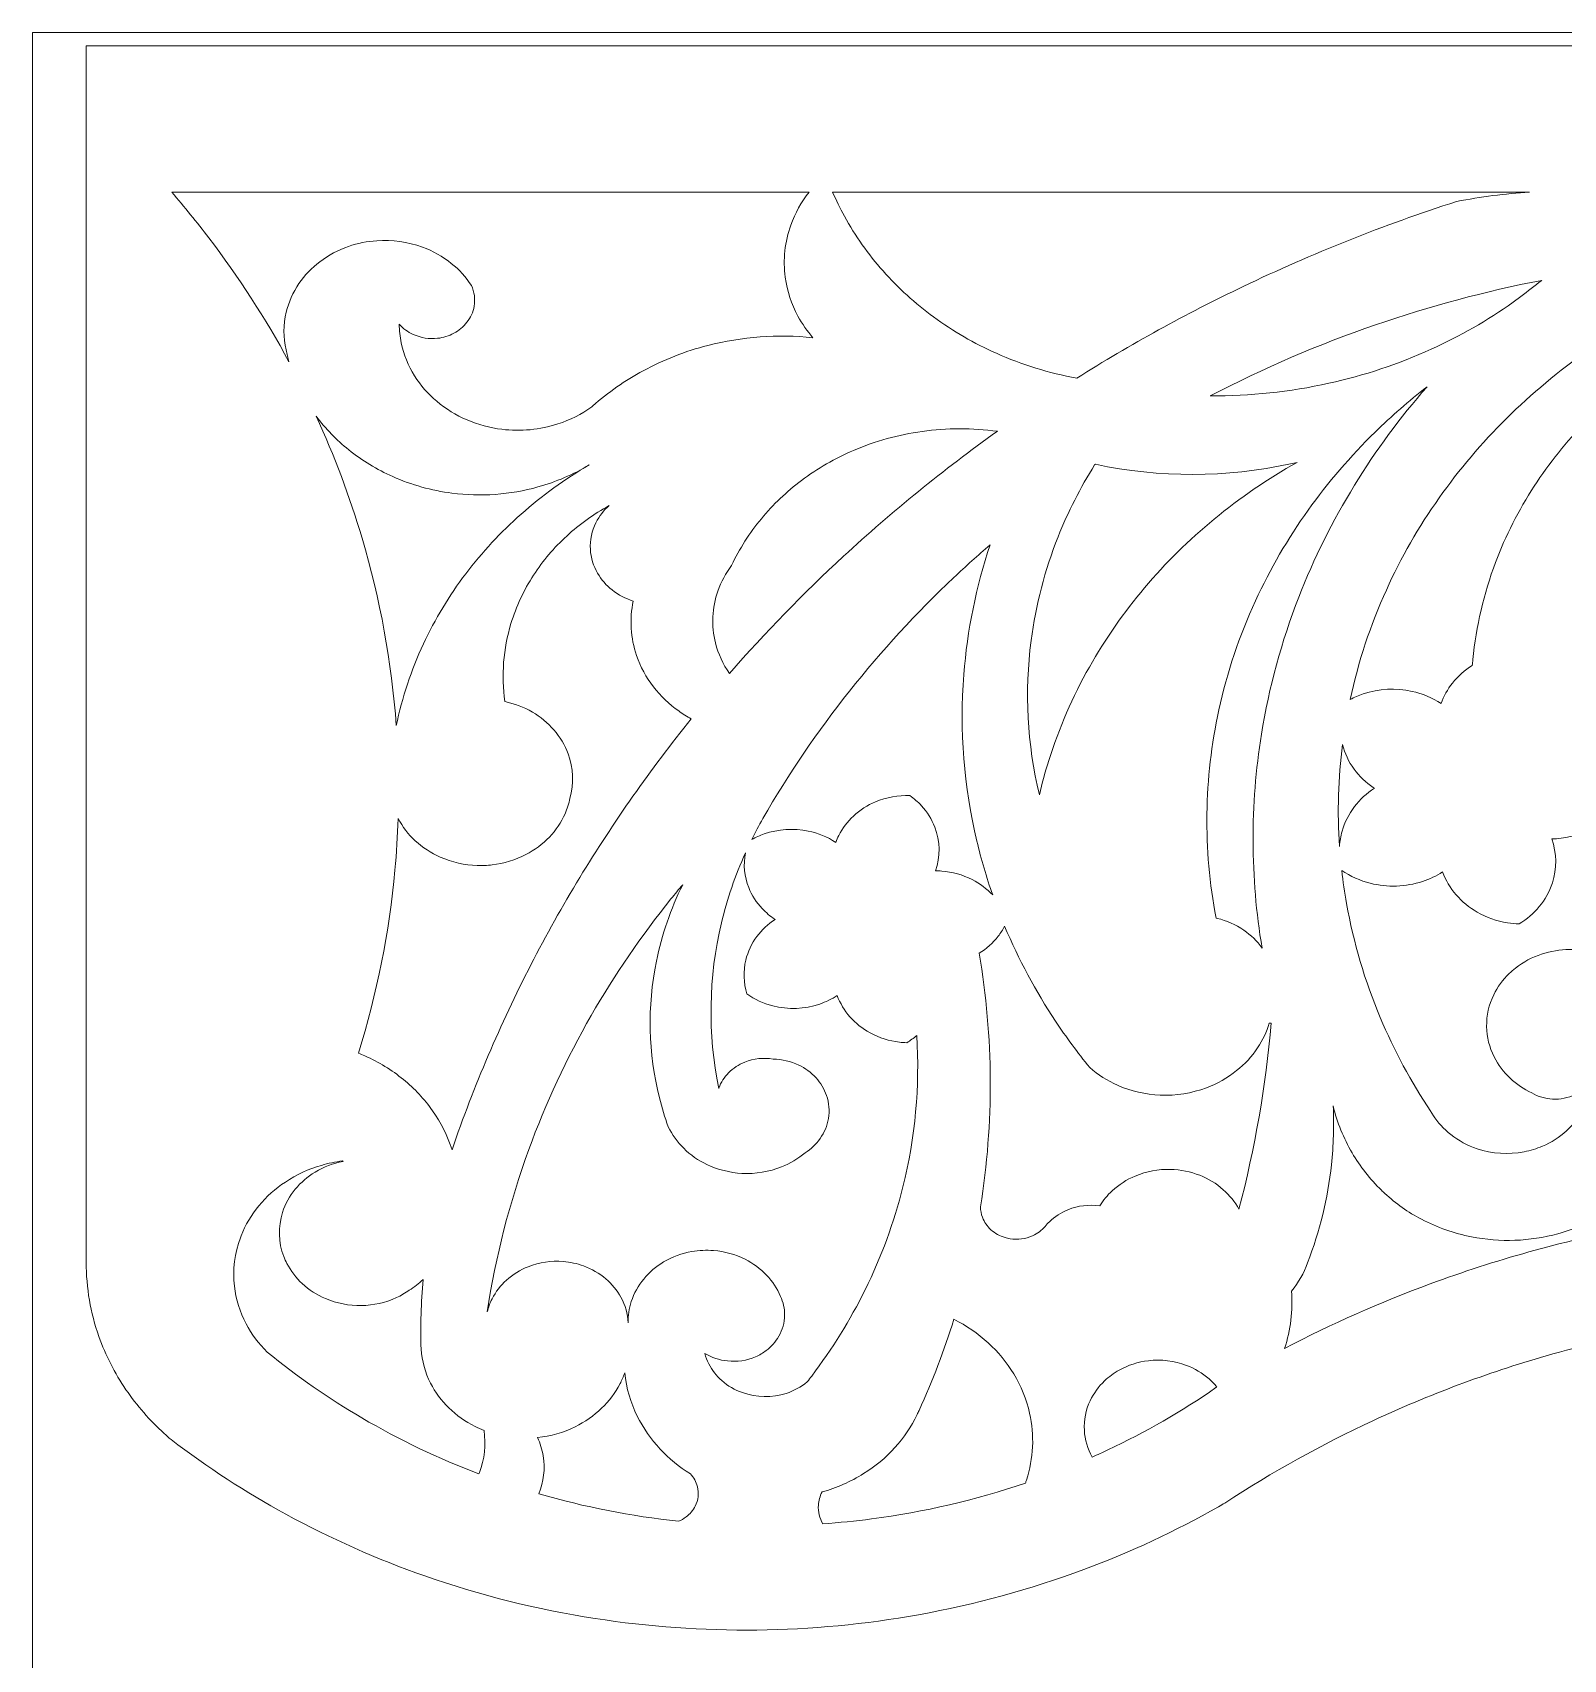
# Model space of a CAD drawing. Header units: millimetres. Extents: x 4600 to 4846, y 410 to 672.
# Drawn here: x 4600.3 to 4657.3, y 471.2 to 531.8 of the extents above; entities that cross this region are included whole.
import ezdxf

# ---------------------------------------------------------------- set-up
doc = ezdxf.new("R2010")
doc.units = ezdxf.units.MM
doc.header["$MEASUREMENT"] = 0
doc.layers.add('SITARA ALL', color=18, linetype='Continuous', true_color=0x000000)

msp = doc.modelspace()

# ---------------------------------------------------------------- linework, layer by layer
at = {"layer": 'SITARA ALL', "lineweight": 9}
for points, knots in [([(4600.273, 531.799), (4600.273, 531.799), (4844.273, 531.799), (4844.273, 531.799), (4844.273, 531.799), (4844.273, 409.799), (4844.273, 409.799), (4844.273, 409.799), (4600.273, 409.799), (4600.273, 409.799), (4600.273, 409.799), (4600.273, 531.799), (4600.273, 531.799)], [0, 0, 0, 0, 0.25, 0.25, 0.25, 0.5, 0.5, 0.5, 0.75, 0.75, 0.75, 1, 1, 1, 1]), ([(4702.273, 472.502), (4702.273, 472.502), (4702.415, 472.503), (4702.415, 472.503), (4703.356, 472.522), (4704.287, 472.686), (4705.178, 472.991), (4705.296, 473.032), (4705.414, 473.075), (4705.53, 473.121), (4706.308, 473.425), (4707.048, 473.817), (4707.737, 474.29), (4707.825, 474.351), (4707.913, 474.413), (4707.999, 474.476), (4708.771, 475.041), (4709.484, 475.682), (4710.127, 476.39), (4710.182, 476.451), (4710.236, 476.512), (4710.291, 476.574), (4711.068, 477.462), (4711.76, 478.422), (4712.358, 479.44), (4712.358, 479.44), (4712.411, 479.532), (4712.411, 479.532), (4712.425, 479.165), (4712.52, 478.807), (4712.691, 478.482), (4712.84, 478.2), (4713.038, 477.947), (4713.275, 477.735), (4713.529, 477.508), (4713.82, 477.326), (4714.135, 477.198), (4714.519, 477.043), (4714.929, 476.963), (4715.342, 476.963), (4715.784, 476.962), (4716.22, 477.053), (4716.624, 477.23), (4716.935, 477.366), (4717.22, 477.554), (4717.467, 477.788), (4717.641, 477.953), (4717.793, 478.142), (4717.918, 478.348), (4718.102, 478.652), (4718.219, 478.993), (4718.26, 479.347), (4718.308, 479.768), (4718.244, 480.194), (4718.076, 480.583), (4718.004, 480.75), (4717.914, 480.909), (4717.808, 481.058), (4720.057, 481.957), (4722.374, 482.676), (4724.737, 483.207), (4727.815, 483.898), (4730.956, 484.276), (4734.11, 484.332), (4737.51, 484.395), (4740.908, 484.086), (4744.241, 483.411), (4746.654, 482.922), (4749.024, 482.239), (4751.327, 481.368), (4753.364, 480.598), (4755.342, 479.678), (4757.244, 478.616), (4758.133, 478.119), (4759.005, 477.59), (4759.857, 477.031), (4761.439, 476.115), (4763.092, 475.327), (4764.8, 474.673), (4766.791, 473.911), (4768.845, 473.328), (4770.94, 472.933), (4774.144, 472.328), (4777.413, 472.155), (4780.663, 472.418), (4783.034, 472.609), (4785.38, 473.034), (4787.668, 473.685), (4789.542, 474.219), (4791.368, 474.908), (4793.127, 475.744), (4794.718, 476.5), (4796.246, 477.379), (4797.7, 478.374), (4798.179, 478.702), (4798.65, 479.043), (4799.112, 479.397), (4799.666, 479.863), (4800.164, 480.392), (4800.595, 480.974), (4801.032, 481.563), (4801.393, 482.205), (4801.668, 482.885), (4801.994, 483.689), (4802.192, 484.538), (4802.253, 485.404), (4802.267, 485.6), (4802.273, 485.796), (4802.273, 485.992), (4802.273, 485.992), (4802.271, 486.167), (4802.271, 486.167), (4802.271, 486.167), (4802.271, 531.299), (4802.271, 531.299), (4802.271, 531.299), (4702.273, 531.299), (4702.273, 531.299), (4702.273, 531.299), (4602.275, 531.299), (4602.275, 531.299), (4602.275, 531.299), (4602.275, 486.167), (4602.275, 486.167), (4602.275, 486.167), (4602.273, 485.992), (4602.273, 485.992), (4602.272, 485.052), (4602.432, 484.118), (4602.746, 483.232), (4602.995, 482.531), (4603.333, 481.866), (4603.753, 481.253), (4604.161, 480.656), (4604.638, 480.11), (4605.174, 479.625), (4605.259, 479.547), (4605.346, 479.471), (4605.435, 479.397), (4606.787, 478.362), (4608.217, 477.432), (4609.713, 476.615), (4611.371, 475.71), (4613.1, 474.942), (4614.883, 474.319), (4616.945, 473.597), (4619.069, 473.066), (4621.227, 472.731), (4625.225, 472.111), (4629.297, 472.158), (4633.279, 472.873), (4635.377, 473.249), (4637.437, 473.812), (4639.434, 474.555), (4641.167, 475.199), (4642.844, 475.981), (4644.451, 476.894), (4644.531, 476.94), (4644.61, 476.985), (4644.689, 477.031), (4646.45, 478.186), (4648.293, 479.211), (4650.202, 480.098), (4652.288, 481.066), (4654.446, 481.874), (4656.655, 482.514), (4659.322, 483.285), (4662.052, 483.815), (4664.813, 484.097), (4669.024, 484.528), (4673.275, 484.386), (4677.448, 483.674), (4679.966, 483.244), (4682.445, 482.605), (4684.858, 481.762), (4685.49, 481.542), (4686.116, 481.307), (4686.738, 481.058), (4686.541, 480.782), (4686.401, 480.47), (4686.327, 480.139), (4686.224, 479.67), (4686.262, 479.18), (4686.438, 478.733), (4686.491, 478.599), (4686.554, 478.47), (4686.628, 478.348), (4686.792, 478.078), (4687.001, 477.838), (4687.247, 477.64), (4687.52, 477.421), (4687.829, 477.25), (4688.16, 477.137), (4688.496, 477.022), (4688.849, 476.963), (4689.204, 476.963), (4689.639, 476.963), (4690.07, 477.051), (4690.469, 477.223), (4690.782, 477.358), (4691.069, 477.545), (4691.317, 477.778), (4691.55, 477.995), (4691.742, 478.253), (4691.883, 478.539), (4692.036, 478.848), (4692.122, 479.187), (4692.135, 479.532), (4692.726, 478.51), (4693.412, 477.547), (4694.185, 476.655), (4694.185, 476.655), (4694.256, 476.574), (4694.256, 476.574), (4694.882, 475.859), (4695.579, 475.209), (4696.336, 474.634), (4696.406, 474.581), (4696.476, 474.528), (4696.547, 474.476), (4697.213, 473.988), (4697.933, 473.579), (4698.692, 473.254), (4698.799, 473.208), (4698.907, 473.164), (4699.016, 473.121), (4699.832, 472.802), (4700.69, 472.604), (4701.564, 472.532), (4701.753, 472.517), (4701.942, 472.507), (4702.131, 472.503), (4702.131, 472.503), (4702.273, 472.502), (4702.273, 472.502)], [0, 0, 0, 0, 0.012821, 0.012821, 0.012821, 0.025641, 0.025641, 0.025641, 0.038462, 0.038462, 0.038462, 0.051282, 0.051282, 0.051282, 0.064103, 0.064103, 0.064103, 0.076923, 0.076923, 0.076923, 0.089744, 0.089744, 0.089744, 0.102564, 0.102564, 0.102564, 0.115385, 0.115385, 0.115385, 0.128205, 0.128205, 0.128205, 0.141026, 0.141026, 0.141026, 0.153846, 0.153846, 0.153846, 0.166667, 0.166667, 0.166667, 0.179487, 0.179487, 0.179487, 0.192308, 0.192308, 0.192308, 0.205128, 0.205128, 0.205128, 0.217949, 0.217949, 0.217949, 0.230769, 0.230769, 0.230769, 0.24359, 0.24359, 0.24359, 0.25641, 0.25641, 0.25641, 0.269231, 0.269231, 0.269231, 0.282051, 0.282051, 0.282051, 0.294872, 0.294872, 0.294872, 0.307692, 0.307692, 0.307692, 0.320513, 0.320513, 0.320513, 0.333333, 0.333333, 0.333333, 0.346154, 0.346154, 0.346154, 0.358974, 0.358974, 0.358974, 0.371795, 0.371795, 0.371795, 0.384615, 0.384615, 0.384615, 0.397436, 0.397436, 0.397436, 0.410256, 0.410256, 0.410256, 0.423077, 0.423077, 0.423077, 0.435897, 0.435897, 0.435897, 0.448718, 0.448718, 0.448718, 0.461538, 0.461538, 0.461538, 0.474359, 0.474359, 0.474359, 0.487179, 0.487179, 0.487179, 0.5, 0.5, 0.5, 0.512821, 0.512821, 0.512821, 0.525641, 0.525641, 0.525641, 0.538462, 0.538462, 0.538462, 0.551282, 0.551282, 0.551282, 0.564103, 0.564103, 0.564103, 0.576923, 0.576923, 0.576923, 0.589744, 0.589744, 0.589744, 0.602564, 0.602564, 0.602564, 0.615385, 0.615385, 0.615385, 0.628205, 0.628205, 0.628205, 0.641026, 0.641026, 0.641026, 0.653846, 0.653846, 0.653846, 0.666667, 0.666667, 0.666667, 0.679487, 0.679487, 0.679487, 0.692308, 0.692308, 0.692308, 0.705128, 0.705128, 0.705128, 0.717949, 0.717949, 0.717949, 0.730769, 0.730769, 0.730769, 0.74359, 0.74359, 0.74359, 0.75641, 0.75641, 0.75641, 0.769231, 0.769231, 0.769231, 0.782051, 0.782051, 0.782051, 0.794872, 0.794872, 0.794872, 0.807692, 0.807692, 0.807692, 0.820513, 0.820513, 0.820513, 0.833333, 0.833333, 0.833333, 0.846154, 0.846154, 0.846154, 0.858974, 0.858974, 0.858974, 0.871795, 0.871795, 0.871795, 0.884615, 0.884615, 0.884615, 0.897436, 0.897436, 0.897436, 0.910256, 0.910256, 0.910256, 0.923077, 0.923077, 0.923077, 0.935897, 0.935897, 0.935897, 0.948718, 0.948718, 0.948718, 0.961538, 0.961538, 0.961538, 0.974359, 0.974359, 0.974359, 0.987179, 0.987179, 0.987179, 1, 1, 1, 1]), ([(4621.103, 517.86), (4620.719, 517.583), (4620.293, 517.368), (4619.843, 517.222), (4619.17, 517.004), (4618.458, 516.936), (4617.757, 517.022), (4617.309, 517.076), (4616.872, 517.194), (4616.457, 517.371), (4616.048, 517.546), (4615.667, 517.781), (4615.327, 518.068), (4615.006, 518.339), (4614.729, 518.658), (4614.506, 519.014), (4614.269, 519.39), (4614.101, 519.806), (4614.009, 520.241), (4613.961, 520.47), (4613.935, 520.702), (4613.932, 520.936), (4614.077, 520.774), (4614.255, 520.643), (4614.453, 520.554), (4614.737, 520.425), (4615.051, 520.376), (4615.361, 520.411), (4615.574, 520.435), (4615.78, 520.499), (4615.968, 520.6), (4616.157, 520.7), (4616.323, 520.838), (4616.455, 521.006), (4616.591, 521.181), (4616.684, 521.386), (4616.723, 521.604), (4616.769, 521.867), (4616.733, 522.137), (4616.621, 522.378), (4616.418, 522.691), (4616.165, 522.97), (4615.873, 523.203), (4615.548, 523.462), (4615.184, 523.667), (4614.793, 523.809), (4614.25, 524.007), (4613.672, 524.088), (4613.095, 524.046), (4612.737, 524.021), (4612.384, 523.949), (4612.044, 523.832), (4611.661, 523.699), (4611.3, 523.507), (4610.976, 523.262), (4610.675, 523.034), (4610.412, 522.759), (4610.198, 522.447), (4609.976, 522.123), (4609.815, 521.762), (4609.723, 521.38), (4609.613, 520.92), (4609.61, 520.441), (4609.715, 519.979), (4609.747, 519.831), (4609.784, 519.683), (4609.826, 519.537), (4608.951, 521.15), (4607.952, 522.693), (4606.839, 524.153), (4606.396, 524.734), (4605.935, 525.302), (4605.458, 525.856), (4605.458, 525.856), (4629.2, 525.856), (4629.2, 525.856), (4628.908, 525.486), (4628.677, 525.071), (4628.518, 524.627), (4628.294, 524.005), (4628.223, 523.338), (4628.311, 522.683), (4628.38, 522.175), (4628.541, 521.683), (4628.786, 521.233), (4628.942, 520.947), (4629.128, 520.679), (4629.341, 520.433), (4628.03, 520.57), (4626.705, 520.473), (4625.428, 520.145), (4624.59, 519.93), (4623.781, 519.614), (4623.02, 519.203), (4622.345, 518.839), (4621.714, 518.4), (4621.14, 517.892), (4621.14, 517.892), (4621.103, 517.86), (4621.103, 517.86)], [0, 0, 0, 0, 0.030303, 0.030303, 0.030303, 0.060606, 0.060606, 0.060606, 0.090909, 0.090909, 0.090909, 0.121212, 0.121212, 0.121212, 0.151515, 0.151515, 0.151515, 0.181818, 0.181818, 0.181818, 0.212121, 0.212121, 0.212121, 0.242424, 0.242424, 0.242424, 0.272727, 0.272727, 0.272727, 0.30303, 0.30303, 0.30303, 0.333333, 0.333333, 0.333333, 0.363636, 0.363636, 0.363636, 0.393939, 0.393939, 0.393939, 0.424242, 0.424242, 0.424242, 0.454545, 0.454545, 0.454545, 0.484848, 0.484848, 0.484848, 0.515152, 0.515152, 0.515152, 0.545455, 0.545455, 0.545455, 0.575758, 0.575758, 0.575758, 0.606061, 0.606061, 0.606061, 0.636364, 0.636364, 0.636364, 0.666667, 0.666667, 0.666667, 0.69697, 0.69697, 0.69697, 0.727273, 0.727273, 0.727273, 0.757576, 0.757576, 0.757576, 0.787879, 0.787879, 0.787879, 0.818182, 0.818182, 0.818182, 0.848485, 0.848485, 0.848485, 0.878788, 0.878788, 0.878788, 0.909091, 0.909091, 0.909091, 0.939394, 0.939394, 0.939394, 0.969697, 0.969697, 0.969697, 1, 1, 1, 1]), ([(4639.167, 518.926), (4638.137, 519.117), (4637.133, 519.428), (4636.176, 519.853), (4635.35, 520.22), (4634.566, 520.674), (4633.836, 521.208), (4633.15, 521.71), (4632.519, 522.284), (4631.955, 522.919), (4631.401, 523.543), (4630.919, 524.226), (4630.517, 524.956), (4630.356, 525.249), (4630.209, 525.55), (4630.076, 525.856), (4630.076, 525.856), (4656.037, 525.856), (4656.037, 525.856), (4655.125, 525.796), (4654.218, 525.68), (4653.32, 525.508), (4650.601, 524.631), (4647.944, 523.573), (4645.367, 522.34), (4643.237, 521.321), (4641.167, 520.181), (4639.167, 518.926)], [0, 0, 0, 0, 0.111111, 0.111111, 0.111111, 0.222222, 0.222222, 0.222222, 0.333333, 0.333333, 0.333333, 0.444444, 0.444444, 0.444444, 0.555556, 0.555556, 0.555556, 0.666667, 0.666667, 0.666667, 0.777778, 0.777778, 0.777778, 0.888889, 0.888889, 0.888889, 1, 1, 1, 1]), ([(4655.42, 521.751), (4654.462, 521.074), (4653.443, 520.49), (4652.375, 520.006), (4651.15, 519.451), (4649.871, 519.025), (4648.558, 518.735), (4647.107, 518.415), (4645.625, 518.258), (4644.139, 518.266), (4646.124, 519.3), (4648.183, 520.184), (4650.299, 520.911), (4652.321, 521.606), (4654.389, 522.16), (4656.488, 522.57), (4656.226, 522.372), (4655.968, 522.17), (4655.714, 521.964), (4655.714, 521.964), (4655.42, 521.751), (4655.42, 521.751)], [0, 0, 0, 0, 0.142857, 0.142857, 0.142857, 0.285714, 0.285714, 0.285714, 0.428571, 0.428571, 0.428571, 0.571429, 0.571429, 0.571429, 0.714286, 0.714286, 0.714286, 0.857143, 0.857143, 0.857143, 1, 1, 1, 1]), ([(4652.743, 506.811), (4652.413, 507.025), (4652.047, 507.178), (4651.662, 507.262), (4651.056, 507.396), (4650.425, 507.363), (4649.836, 507.165), (4649.67, 507.109), (4649.509, 507.04), (4649.354, 506.958), (4649.657, 508.362), (4650.109, 509.729), (4650.702, 511.036), (4651.248, 512.239), (4651.907, 513.388), (4652.669, 514.467), (4653.416, 515.524), (4654.254, 516.514), (4655.174, 517.425), (4656.114, 518.354), (4657.132, 519.202), (4658.216, 519.959), (4658.345, 520.049), (4658.476, 520.139), (4658.607, 520.227), (4659.1, 520.646), (4659.643, 521.003), (4660.223, 521.29), (4660.914, 521.631), (4661.65, 521.876), (4662.408, 522.017), (4663.66, 522.25), (4664.948, 522.205), (4666.18, 521.883), (4666.89, 521.698), (4667.573, 521.419), (4668.209, 521.054), (4668.321, 520.989), (4668.432, 520.922), (4668.541, 520.852), (4667.641, 521.147), (4666.7, 521.294), (4665.753, 521.286), (4664.976, 521.28), (4664.203, 521.17), (4663.455, 520.96), (4662.433, 520.511), (4661.457, 519.966), (4660.539, 519.331), (4659.674, 518.733), (4658.868, 518.053), (4658.132, 517.3), (4657.413, 516.566), (4656.769, 515.762), (4656.209, 514.901), (4655.629, 514.01), (4655.146, 513.058), (4654.77, 512.063), (4654.331, 510.899), (4654.047, 509.683), (4653.925, 508.445), (4653.918, 508.373), (4653.911, 508.301), (4653.905, 508.23), (4653.621, 508.051), (4653.37, 507.826), (4653.162, 507.563), (4652.982, 507.337), (4652.841, 507.083), (4652.743, 506.811)], [0, 0, 0, 0, 0.043478, 0.043478, 0.043478, 0.086957, 0.086957, 0.086957, 0.130435, 0.130435, 0.130435, 0.173913, 0.173913, 0.173913, 0.217391, 0.217391, 0.217391, 0.26087, 0.26087, 0.26087, 0.304348, 0.304348, 0.304348, 0.347826, 0.347826, 0.347826, 0.391304, 0.391304, 0.391304, 0.434783, 0.434783, 0.434783, 0.478261, 0.478261, 0.478261, 0.521739, 0.521739, 0.521739, 0.565217, 0.565217, 0.565217, 0.608696, 0.608696, 0.608696, 0.652174, 0.652174, 0.652174, 0.695652, 0.695652, 0.695652, 0.73913, 0.73913, 0.73913, 0.782609, 0.782609, 0.782609, 0.826087, 0.826087, 0.826087, 0.869565, 0.869565, 0.869565, 0.913043, 0.913043, 0.913043, 0.956522, 0.956522, 0.956522, 1, 1, 1, 1]), ([(4646.073, 497.701), (4645.886, 497.961), (4645.655, 498.186), (4645.39, 498.367), (4645.09, 498.572), (4644.755, 498.721), (4644.402, 498.807), (4644.402, 498.807), (4644.358, 498.818), (4644.358, 498.818), (4643.87, 501.382), (4643.906, 504.018), (4644.463, 506.568), (4644.77, 507.968), (4645.227, 509.331), (4645.827, 510.633), (4646.373, 511.817), (4647.03, 512.948), (4647.789, 514.009), (4648.533, 515.049), (4649.368, 516.022), (4650.283, 516.916), (4650.896, 517.514), (4651.542, 518.078), (4652.217, 518.603), (4651.214, 517.459), (4650.309, 516.232), (4649.512, 514.936), (4648.697, 513.61), (4648.003, 512.215), (4647.438, 510.765), (4646.797, 509.119), (4646.331, 507.409), (4646.05, 505.665), (4645.625, 503.026), (4645.633, 500.337), (4646.073, 497.701)], [0, 0, 0, 0, 0.083333, 0.083333, 0.083333, 0.166667, 0.166667, 0.166667, 0.25, 0.25, 0.25, 0.333333, 0.333333, 0.333333, 0.416667, 0.416667, 0.416667, 0.5, 0.5, 0.5, 0.583333, 0.583333, 0.583333, 0.666667, 0.666667, 0.666667, 0.75, 0.75, 0.75, 0.833333, 0.833333, 0.833333, 0.916667, 0.916667, 0.916667, 1, 1, 1, 1]), ([(4613.823, 505.984), (4613.65, 508.35), (4613.223, 510.69), (4612.549, 512.965), (4612.089, 514.519), (4611.518, 516.038), (4610.84, 517.51), (4611.189, 517.043), (4611.596, 516.622), (4612.051, 516.257), (4612.552, 515.855), (4613.103, 515.52), (4613.69, 515.26), (4614.392, 514.948), (4615.136, 514.741), (4615.897, 514.644), (4616.97, 514.506), (4618.059, 514.584), (4619.1, 514.874), (4619.772, 515.061), (4620.415, 515.338), (4621.012, 515.698), (4620.107, 515.169), (4619.256, 514.553), (4618.47, 513.859), (4617.711, 513.189), (4617.021, 512.445), (4616.409, 511.638), (4615.792, 510.825), (4615.264, 509.95), (4614.833, 509.026), (4614.379, 508.055), (4614.041, 507.034), (4613.823, 505.984)], [0, 0, 0, 0, 0.090909, 0.090909, 0.090909, 0.181818, 0.181818, 0.181818, 0.272727, 0.272727, 0.272727, 0.363636, 0.363636, 0.363636, 0.454545, 0.454545, 0.454545, 0.545455, 0.545455, 0.545455, 0.636364, 0.636364, 0.636364, 0.727273, 0.727273, 0.727273, 0.818182, 0.818182, 0.818182, 0.909091, 0.909091, 0.909091, 1, 1, 1, 1]), ([(4626.229, 507.927), (4625.99, 508.272), (4625.815, 508.657), (4625.712, 509.063), (4625.552, 509.703), (4625.583, 510.377), (4625.803, 510.999), (4625.923, 511.34), (4626.095, 511.662), (4626.313, 511.951), (4626.607, 512.576), (4626.98, 513.161), (4627.421, 513.693), (4627.862, 514.223), (4628.363, 514.701), (4628.915, 515.114), (4629.514, 515.563), (4630.164, 515.938), (4630.852, 516.233), (4631.668, 516.583), (4632.529, 516.823), (4633.409, 516.945), (4634.339, 517.075), (4635.282, 517.075), (4636.213, 516.947), (4634.207, 515.517), (4632.293, 513.963), (4630.482, 512.293), (4628.987, 510.915), (4627.568, 509.457), (4626.229, 507.927)], [0, 0, 0, 0, 0.1, 0.1, 0.1, 0.2, 0.2, 0.2, 0.3, 0.3, 0.3, 0.4, 0.4, 0.4, 0.5, 0.5, 0.5, 0.6, 0.6, 0.6, 0.7, 0.7, 0.7, 0.8, 0.8, 0.8, 0.9, 0.9, 0.9, 1, 1, 1, 1]), ([(4637.776, 503.412), (4637.324, 505.292), (4637.221, 507.239), (4637.471, 509.156), (4637.644, 510.478), (4637.981, 511.773), (4638.474, 513.012), (4638.847, 513.948), (4639.303, 514.848), (4639.837, 515.701), (4639.837, 515.701), (4639.863, 515.718), (4639.863, 515.718), (4642.26, 515.208), (4644.737, 515.214), (4647.132, 515.737), (4647.213, 515.754), (4647.293, 515.773), (4647.374, 515.791), (4646.285, 515.178), (4645.252, 514.47), (4644.287, 513.676), (4643.349, 512.903), (4642.482, 512.048), (4641.698, 511.121), (4640.921, 510.202), (4640.232, 509.213), (4639.641, 508.166), (4639.017, 507.062), (4638.51, 505.896), (4638.127, 504.688), (4637.995, 504.267), (4637.877, 503.841), (4637.776, 503.412)], [0, 0, 0, 0, 0.090909, 0.090909, 0.090909, 0.181818, 0.181818, 0.181818, 0.272727, 0.272727, 0.272727, 0.363636, 0.363636, 0.363636, 0.454545, 0.454545, 0.454545, 0.545455, 0.545455, 0.545455, 0.636364, 0.636364, 0.636364, 0.727273, 0.727273, 0.727273, 0.818182, 0.818182, 0.818182, 0.909091, 0.909091, 0.909091, 1, 1, 1, 1]), ([(4615.9, 490.19), (4615.732, 490.708), (4615.487, 491.198), (4615.173, 491.643), (4614.866, 492.077), (4614.502, 492.468), (4614.09, 492.804), (4613.652, 493.161), (4613.169, 493.458), (4612.652, 493.687), (4612.573, 493.722), (4612.493, 493.756), (4612.412, 493.788), (4613.104, 496.008), (4613.56, 498.293), (4613.773, 500.608), (4613.831, 501.245), (4613.871, 501.884), (4613.892, 502.523), (4614.056, 502.214), (4614.27, 501.936), (4614.527, 501.699), (4614.802, 501.445), (4615.118, 501.238), (4615.461, 501.087), (4615.896, 500.894), (4616.364, 500.788), (4616.84, 500.774), (4617.025, 500.768), (4617.211, 500.776), (4617.395, 500.798), (4617.833, 500.849), (4618.259, 500.979), (4618.651, 501.182), (4618.976, 501.351), (4619.272, 501.572), (4619.526, 501.836), (4619.769, 502.09), (4619.967, 502.384), (4620.109, 502.705), (4620.191, 502.889), (4620.252, 503.081), (4620.293, 503.277), (4620.445, 503.824), (4620.42, 504.405), (4620.222, 504.937), (4620.101, 505.262), (4619.923, 505.563), (4619.695, 505.824), (4619.465, 506.088), (4619.194, 506.313), (4618.891, 506.488), (4618.572, 506.673), (4618.226, 506.806), (4617.865, 506.882), (4617.731, 507.855), (4617.809, 508.845), (4618.095, 509.785), (4618.289, 510.424), (4618.573, 511.032), (4618.937, 511.592), (4619.285, 512.127), (4619.699, 512.616), (4620.17, 513.047), (4620.651, 513.488), (4621.182, 513.87), (4621.754, 514.185), (4621.551, 514.004), (4621.384, 513.787), (4621.261, 513.544), (4621.106, 513.237), (4621.034, 512.894), (4621.053, 512.551), (4621.071, 512.237), (4621.163, 511.932), (4621.321, 511.66), (4621.461, 511.421), (4621.645, 511.21), (4621.863, 511.038), (4622.098, 510.854), (4622.365, 510.715), (4622.65, 510.626), (4622.506, 509.951), (4622.548, 509.25), (4622.772, 508.597), (4622.916, 508.175), (4623.129, 507.78), (4623.402, 507.428), (4623.67, 507.084), (4623.986, 506.781), (4624.342, 506.53), (4624.492, 506.423), (4624.649, 506.326), (4624.811, 506.238), (4623.297, 504.362), (4621.91, 502.389), (4620.658, 500.329), (4619.367, 498.203), (4618.228, 495.989), (4617.25, 493.702), (4616.758, 492.548), (4616.307, 491.377), (4615.9, 490.19)], [0, 0, 0, 0, 0.029412, 0.029412, 0.029412, 0.058824, 0.058824, 0.058824, 0.088235, 0.088235, 0.088235, 0.117647, 0.117647, 0.117647, 0.147059, 0.147059, 0.147059, 0.176471, 0.176471, 0.176471, 0.205882, 0.205882, 0.205882, 0.235294, 0.235294, 0.235294, 0.264706, 0.264706, 0.264706, 0.294118, 0.294118, 0.294118, 0.323529, 0.323529, 0.323529, 0.352941, 0.352941, 0.352941, 0.382353, 0.382353, 0.382353, 0.411765, 0.411765, 0.411765, 0.441176, 0.441176, 0.441176, 0.470588, 0.470588, 0.470588, 0.5, 0.5, 0.5, 0.529412, 0.529412, 0.529412, 0.558824, 0.558824, 0.558824, 0.588235, 0.588235, 0.588235, 0.617647, 0.617647, 0.617647, 0.647059, 0.647059, 0.647059, 0.676471, 0.676471, 0.676471, 0.705882, 0.705882, 0.705882, 0.735294, 0.735294, 0.735294, 0.764706, 0.764706, 0.764706, 0.794118, 0.794118, 0.794118, 0.823529, 0.823529, 0.823529, 0.852941, 0.852941, 0.852941, 0.882353, 0.882353, 0.882353, 0.911765, 0.911765, 0.911765, 0.941176, 0.941176, 0.941176, 0.970588, 0.970588, 0.970588, 1, 1, 1, 1]), ([(4636.038, 499.678), (4635.819, 499.912), (4635.561, 500.106), (4635.275, 500.251), (4634.921, 500.43), (4634.534, 500.538), (4634.138, 500.567), (4634.061, 500.573), (4633.984, 500.576), (4633.907, 500.576), (4634.095, 501.103), (4634.086, 501.68), (4633.884, 502.202), (4633.769, 502.499), (4633.599, 502.77), (4633.382, 503.003), (4633.253, 503.143), (4633.109, 503.268), (4632.953, 503.378), (4632.515, 503.394), (4632.079, 503.316), (4631.675, 503.147), (4631.371, 503.021), (4631.092, 502.842), (4630.85, 502.619), (4630.625, 502.411), (4630.439, 502.165), (4630.303, 501.891), (4630.262, 501.809), (4630.226, 501.724), (4630.195, 501.638), (4629.882, 501.841), (4629.534, 501.983), (4629.168, 502.057), (4628.62, 502.17), (4628.051, 502.133), (4627.523, 501.95), (4627.364, 501.894), (4627.21, 501.826), (4627.063, 501.744), (4627.194, 502.008), (4627.332, 502.268), (4627.478, 502.524), (4628.434, 504.185), (4629.513, 505.773), (4630.706, 507.274), (4631.898, 508.774), (4633.197, 510.187), (4634.591, 511.501), (4635.034, 511.919), (4635.486, 512.326), (4635.947, 512.724), (4635.422, 511.158), (4635.091, 509.534), (4634.962, 507.887), (4634.8, 505.805), (4634.965, 503.712), (4635.45, 501.681), (4635.612, 501.004), (4635.808, 500.335), (4636.038, 499.678)], [0, 0, 0, 0, 0.05, 0.05, 0.05, 0.1, 0.1, 0.1, 0.15, 0.15, 0.15, 0.2, 0.2, 0.2, 0.25, 0.25, 0.25, 0.3, 0.3, 0.3, 0.35, 0.35, 0.35, 0.4, 0.4, 0.4, 0.45, 0.45, 0.45, 0.5, 0.5, 0.5, 0.55, 0.55, 0.55, 0.6, 0.6, 0.6, 0.65, 0.65, 0.65, 0.7, 0.7, 0.7, 0.75, 0.75, 0.75, 0.8, 0.8, 0.8, 0.85, 0.85, 0.85, 0.9, 0.9, 0.9, 0.95, 0.95, 0.95, 1, 1, 1, 1]), ([(4648.957, 501.489), (4648.871, 502.754), (4648.908, 504.026), (4649.068, 505.284), (4649.152, 504.954), (4649.299, 504.642), (4649.501, 504.367), (4649.698, 504.1), (4649.94, 503.868), (4650.215, 503.682), (4650.215, 503.682), (4650.258, 503.653), (4650.258, 503.653), (4649.973, 503.468), (4649.722, 503.236), (4649.515, 502.967), (4649.304, 502.693), (4649.147, 502.381), (4649.052, 502.049), (4649, 501.866), (4648.968, 501.678), (4648.957, 501.489)], [0, 0, 0, 0, 0.142857, 0.142857, 0.142857, 0.285714, 0.285714, 0.285714, 0.428571, 0.428571, 0.428571, 0.571429, 0.571429, 0.571429, 0.714286, 0.714286, 0.714286, 0.857143, 0.857143, 0.857143, 1, 1, 1, 1]), ([(4652.357, 491.617), (4651.621, 492.719), (4650.991, 493.889), (4650.477, 495.111), (4649.901, 496.477), (4649.479, 497.904), (4649.218, 499.363), (4649.145, 499.771), (4649.085, 500.181), (4649.038, 500.592), (4649.362, 500.371), (4649.723, 500.21), (4650.103, 500.114), (4650.746, 499.952), (4651.422, 499.976), (4652.053, 500.183), (4652.316, 500.269), (4652.566, 500.388), (4652.799, 500.537), (4652.913, 500.226), (4653.083, 499.939), (4653.299, 499.688), (4653.523, 499.429), (4653.789, 499.21), (4654.086, 499.04), (4654.434, 498.841), (4654.816, 498.706), (4655.213, 498.643), (4655.357, 498.62), (4655.503, 498.606), (4655.649, 498.602), (4655.933, 498.772), (4656.186, 498.989), (4656.398, 499.244), (4656.615, 499.504), (4656.78, 499.802), (4656.886, 500.124), (4657.061, 500.658), (4657.052, 501.236), (4656.861, 501.765), (4657.335, 501.776), (4657.802, 501.879), (4658.237, 502.069), (4658.579, 502.219), (4658.894, 502.424), (4659.169, 502.677), (4659.384, 502.875), (4659.57, 503.103), (4659.721, 503.353), (4659.355, 501.436), (4659.402, 499.464), (4659.86, 497.567), (4659.964, 497.136), (4660.088, 496.711), (4660.232, 496.292), (4660.048, 496.562), (4659.821, 496.8), (4659.56, 496.996), (4659.259, 497.221), (4658.921, 497.392), (4658.562, 497.501), (4657.883, 497.707), (4657.157, 497.698), (4656.484, 497.475), (4656.133, 497.359), (4655.806, 497.184), (4655.515, 496.957), (4655.433, 496.893), (4655.354, 496.824), (4655.279, 496.752), (4655.042, 496.523), (4654.846, 496.254), (4654.701, 495.958), (4654.522, 495.591), (4654.431, 495.188), (4654.437, 494.78), (4654.444, 494.386), (4654.539, 493.998), (4654.717, 493.647), (4654.869, 493.348), (4655.071, 493.078), (4655.317, 492.85), (4655.554, 492.629), (4655.825, 492.446), (4656.118, 492.308), (4656.353, 492.169), (4656.619, 492.089), (4656.892, 492.075), (4657.184, 492.06), (4657.474, 492.119), (4657.736, 492.248), (4657.93, 492.343), (4658.102, 492.478), (4658.24, 492.644), (4658.272, 492.682), (4658.302, 492.723), (4658.329, 492.764), (4658.307, 492.385), (4658.203, 492.015), (4658.025, 491.679), (4657.868, 491.383), (4657.66, 491.116), (4657.41, 490.891), (4657.147, 490.653), (4656.845, 490.461), (4656.517, 490.323), (4656.296, 490.229), (4656.066, 490.159), (4655.83, 490.113), (4655.247, 490.002), (4654.645, 490.041), (4654.081, 490.228), (4653.728, 490.345), (4653.396, 490.522), (4653.103, 490.752), (4652.841, 490.957), (4652.616, 491.204), (4652.436, 491.485), (4652.409, 491.528), (4652.382, 491.572), (4652.357, 491.617)], [0, 0, 0, 0, 0.025, 0.025, 0.025, 0.05, 0.05, 0.05, 0.075, 0.075, 0.075, 0.1, 0.1, 0.1, 0.125, 0.125, 0.125, 0.15, 0.15, 0.15, 0.175, 0.175, 0.175, 0.2, 0.2, 0.2, 0.225, 0.225, 0.225, 0.25, 0.25, 0.25, 0.275, 0.275, 0.275, 0.3, 0.3, 0.3, 0.325, 0.325, 0.325, 0.35, 0.35, 0.35, 0.375, 0.375, 0.375, 0.4, 0.4, 0.4, 0.425, 0.425, 0.425, 0.45, 0.45, 0.45, 0.475, 0.475, 0.475, 0.5, 0.5, 0.5, 0.525, 0.525, 0.525, 0.55, 0.55, 0.55, 0.575, 0.575, 0.575, 0.6, 0.6, 0.6, 0.625, 0.625, 0.625, 0.65, 0.65, 0.65, 0.675, 0.675, 0.675, 0.7, 0.7, 0.7, 0.725, 0.725, 0.725, 0.75, 0.75, 0.75, 0.775, 0.775, 0.775, 0.8, 0.8, 0.8, 0.825, 0.825, 0.825, 0.85, 0.85, 0.85, 0.875, 0.875, 0.875, 0.9, 0.9, 0.9, 0.925, 0.925, 0.925, 0.95, 0.95, 0.95, 0.975, 0.975, 0.975, 1, 1, 1, 1]), ([(4629.129, 481.542), (4628.898, 481.352), (4628.633, 481.208), (4628.349, 481.116), (4627.815, 480.944), (4627.24, 480.953), (4626.713, 481.142), (4626.432, 481.241), (4626.173, 481.394), (4625.949, 481.591), (4625.748, 481.767), (4625.583, 481.98), (4625.461, 482.218), (4625.399, 482.341), (4625.35, 482.47), (4625.315, 482.604), (4625.571, 482.449), (4625.858, 482.353), (4626.156, 482.322), (4626.515, 482.283), (4626.878, 482.338), (4627.209, 482.482), (4627.348, 482.542), (4627.48, 482.619), (4627.601, 482.71), (4627.793, 482.854), (4627.953, 483.034), (4628.073, 483.241), (4628.212, 483.481), (4628.286, 483.752), (4628.289, 484.029), (4628.29, 484.27), (4628.236, 484.509), (4628.132, 484.727), (4628.009, 485.019), (4627.835, 485.287), (4627.617, 485.517), (4627.386, 485.76), (4627.115, 485.961), (4626.816, 486.111), (4626.45, 486.294), (4626.051, 486.405), (4625.643, 486.436), (4625.373, 486.457), (4625.102, 486.444), (4624.836, 486.398), (4624.463, 486.334), (4624.105, 486.202), (4623.779, 486.009), (4623.498, 485.842), (4623.247, 485.628), (4623.039, 485.375), (4622.833, 485.125), (4622.676, 484.839), (4622.577, 484.531), (4622.495, 484.275), (4622.456, 484.007), (4622.462, 483.738), (4622.445, 484.073), (4622.352, 484.4), (4622.19, 484.694), (4622.047, 484.955), (4621.857, 485.187), (4621.631, 485.379), (4621.385, 485.588), (4621.103, 485.751), (4620.8, 485.861), (4620.554, 485.95), (4620.298, 486.006), (4620.037, 486.026), (4619.596, 486.062), (4619.152, 485.996), (4618.74, 485.833), (4618.441, 485.716), (4618.165, 485.545), (4617.926, 485.33), (4617.706, 485.132), (4617.525, 484.896), (4617.39, 484.633), (4617.312, 484.48), (4617.252, 484.319), (4617.211, 484.153), (4617.524, 486.213), (4618.043, 488.237), (4618.758, 490.194), (4619.39, 491.921), (4620.168, 493.591), (4621.084, 495.186), (4621.959, 496.71), (4622.953, 498.163), (4624.055, 499.531), (4624.199, 499.709), (4624.344, 499.886), (4624.491, 500.061), (4624.043, 499.156), (4623.714, 498.197), (4623.511, 497.207), (4623.167, 495.524), (4623.207, 493.785), (4623.627, 492.12), (4623.718, 491.757), (4623.827, 491.399), (4623.953, 491.046), (4624.097, 490.747), (4624.292, 490.475), (4624.529, 490.242), (4624.782, 489.994), (4625.075, 489.789), (4625.396, 489.638), (4625.804, 489.444), (4626.246, 489.333), (4626.697, 489.31), (4627.202, 489.283), (4627.707, 489.366), (4628.176, 489.553), (4628.495, 489.68), (4628.79, 489.856), (4629.053, 490.075), (4629.27, 490.215), (4629.459, 490.394), (4629.609, 490.604), (4629.767, 490.827), (4629.874, 491.082), (4629.92, 491.351), (4629.968, 491.639), (4629.944, 491.933), (4629.85, 492.209), (4629.766, 492.454), (4629.632, 492.678), (4629.457, 492.868), (4629.275, 493.066), (4629.057, 493.227), (4628.814, 493.342), (4628.517, 493.484), (4628.193, 493.56), (4627.864, 493.566), (4627.506, 493.627), (4627.139, 493.588), (4626.802, 493.453), (4626.576, 493.362), (4626.371, 493.226), (4626.2, 493.053), (4626.04, 492.892), (4625.916, 492.698), (4625.838, 492.485), (4625.838, 492.485), (4625.833, 492.472), (4625.833, 492.472), (4625.417, 494.51), (4625.452, 496.615), (4625.936, 498.638), (4626.15, 499.532), (4626.448, 500.405), (4626.826, 501.243), (4626.743, 500.81), (4626.786, 500.362), (4626.95, 499.952), (4627.067, 499.662), (4627.238, 499.397), (4627.453, 499.17), (4627.597, 499.018), (4627.758, 498.884), (4627.932, 498.769), (4627.671, 498.597), (4627.442, 498.38), (4627.255, 498.129), (4627.06, 497.868), (4626.92, 497.572), (4626.842, 497.256), (4626.74, 496.839), (4626.755, 496.403), (4626.885, 495.994), (4627.175, 495.789), (4627.5, 495.638), (4627.845, 495.55), (4628.422, 495.401), (4629.03, 495.424), (4629.595, 495.616), (4629.824, 495.694), (4630.043, 495.801), (4630.246, 495.934), (4630.353, 495.644), (4630.513, 495.375), (4630.718, 495.143), (4630.932, 494.9), (4631.187, 494.697), (4631.472, 494.542), (4631.811, 494.358), (4632.182, 494.24), (4632.566, 494.195), (4632.656, 494.184), (4632.746, 494.178), (4632.837, 494.175), (4632.968, 494.254), (4633.093, 494.344), (4633.209, 494.444), (4633.328, 492.549), (4633.154, 490.646), (4632.693, 488.803), (4632.363, 487.48), (4631.891, 486.197), (4631.287, 484.974), (4630.727, 483.843), (4630.061, 482.767), (4629.298, 481.762), (4629.242, 481.688), (4629.186, 481.615), (4629.129, 481.542)], [0, 0, 0, 0, 0.014493, 0.014493, 0.014493, 0.028986, 0.028986, 0.028986, 0.043478, 0.043478, 0.043478, 0.057971, 0.057971, 0.057971, 0.072464, 0.072464, 0.072464, 0.086957, 0.086957, 0.086957, 0.101449, 0.101449, 0.101449, 0.115942, 0.115942, 0.115942, 0.130435, 0.130435, 0.130435, 0.144928, 0.144928, 0.144928, 0.15942, 0.15942, 0.15942, 0.173913, 0.173913, 0.173913, 0.188406, 0.188406, 0.188406, 0.202899, 0.202899, 0.202899, 0.217391, 0.217391, 0.217391, 0.231884, 0.231884, 0.231884, 0.246377, 0.246377, 0.246377, 0.26087, 0.26087, 0.26087, 0.275362, 0.275362, 0.275362, 0.289855, 0.289855, 0.289855, 0.304348, 0.304348, 0.304348, 0.318841, 0.318841, 0.318841, 0.333333, 0.333333, 0.333333, 0.347826, 0.347826, 0.347826, 0.362319, 0.362319, 0.362319, 0.376812, 0.376812, 0.376812, 0.391304, 0.391304, 0.391304, 0.405797, 0.405797, 0.405797, 0.42029, 0.42029, 0.42029, 0.434783, 0.434783, 0.434783, 0.449275, 0.449275, 0.449275, 0.463768, 0.463768, 0.463768, 0.478261, 0.478261, 0.478261, 0.492754, 0.492754, 0.492754, 0.507246, 0.507246, 0.507246, 0.521739, 0.521739, 0.521739, 0.536232, 0.536232, 0.536232, 0.550725, 0.550725, 0.550725, 0.565217, 0.565217, 0.565217, 0.57971, 0.57971, 0.57971, 0.594203, 0.594203, 0.594203, 0.608696, 0.608696, 0.608696, 0.623188, 0.623188, 0.623188, 0.637681, 0.637681, 0.637681, 0.652174, 0.652174, 0.652174, 0.666667, 0.666667, 0.666667, 0.681159, 0.681159, 0.681159, 0.695652, 0.695652, 0.695652, 0.710145, 0.710145, 0.710145, 0.724638, 0.724638, 0.724638, 0.73913, 0.73913, 0.73913, 0.753623, 0.753623, 0.753623, 0.768116, 0.768116, 0.768116, 0.782609, 0.782609, 0.782609, 0.797101, 0.797101, 0.797101, 0.811594, 0.811594, 0.811594, 0.826087, 0.826087, 0.826087, 0.84058, 0.84058, 0.84058, 0.855072, 0.855072, 0.855072, 0.869565, 0.869565, 0.869565, 0.884058, 0.884058, 0.884058, 0.898551, 0.898551, 0.898551, 0.913043, 0.913043, 0.913043, 0.927536, 0.927536, 0.927536, 0.942029, 0.942029, 0.942029, 0.956522, 0.956522, 0.956522, 0.971014, 0.971014, 0.971014, 0.985507, 0.985507, 0.985507, 1, 1, 1, 1]), ([(4637.99, 487.333), (4637.863, 487.184), (4637.705, 487.064), (4637.526, 486.984), (4637.263, 486.865), (4636.971, 486.827), (4636.686, 486.874), (4636.622, 486.884), (4636.559, 486.899), (4636.498, 486.917), (4636.304, 486.976), (4636.125, 487.076), (4635.974, 487.212), (4635.834, 487.339), (4635.725, 487.498), (4635.657, 487.675), (4635.61, 487.799), (4635.586, 487.931), (4635.586, 488.064), (4636.085, 491.193), (4636.068, 494.382), (4635.536, 497.505), (4635.806, 497.673), (4636.045, 497.888), (4636.242, 498.139), (4636.334, 498.257), (4636.415, 498.382), (4636.484, 498.515), (4637.003, 497.279), (4637.638, 496.095), (4638.379, 494.979), (4638.775, 494.383), (4639.2, 493.807), (4639.652, 493.252), (4639.962, 492.98), (4640.312, 492.757), (4640.69, 492.59), (4641.192, 492.369), (4641.731, 492.245), (4642.279, 492.223), (4642.866, 492.199), (4643.451, 492.292), (4644.001, 492.498), (4644.407, 492.65), (4644.787, 492.865), (4645.125, 493.135), (4645.429, 493.377), (4645.693, 493.664), (4645.908, 493.987), (4646.097, 494.27), (4646.242, 494.579), (4646.341, 494.904), (4646.341, 494.904), (4646.416, 494.904), (4646.416, 494.904), (4646.21, 492.563), (4645.808, 490.244), (4645.213, 487.97), (4645.063, 488.247), (4644.865, 488.495), (4644.629, 488.702), (4644.37, 488.93), (4644.074, 489.111), (4643.752, 489.237), (4643.405, 489.374), (4643.036, 489.448), (4642.663, 489.457), (4642.212, 489.469), (4641.763, 489.385), (4641.346, 489.21), (4641.03, 489.077), (4640.739, 488.891), (4640.488, 488.659), (4640.309, 488.494), (4640.154, 488.306), (4640.027, 488.1), (4639.626, 488.155), (4639.218, 488.106), (4638.843, 487.956), (4638.586, 487.853), (4638.351, 487.702), (4638.151, 487.51), (4638.094, 487.454), (4638.04, 487.395), (4637.99, 487.333)], [0, 0, 0, 0, 0.035714, 0.035714, 0.035714, 0.071429, 0.071429, 0.071429, 0.107143, 0.107143, 0.107143, 0.142857, 0.142857, 0.142857, 0.178571, 0.178571, 0.178571, 0.214286, 0.214286, 0.214286, 0.25, 0.25, 0.25, 0.285714, 0.285714, 0.285714, 0.321429, 0.321429, 0.321429, 0.357143, 0.357143, 0.357143, 0.392857, 0.392857, 0.392857, 0.428571, 0.428571, 0.428571, 0.464286, 0.464286, 0.464286, 0.5, 0.5, 0.5, 0.535714, 0.535714, 0.535714, 0.571429, 0.571429, 0.571429, 0.607143, 0.607143, 0.607143, 0.642857, 0.642857, 0.642857, 0.678571, 0.678571, 0.678571, 0.714286, 0.714286, 0.714286, 0.75, 0.75, 0.75, 0.785714, 0.785714, 0.785714, 0.821429, 0.821429, 0.821429, 0.857143, 0.857143, 0.857143, 0.892857, 0.892857, 0.892857, 0.928571, 0.928571, 0.928571, 0.964286, 0.964286, 0.964286, 1, 1, 1, 1]), ([(4646.911, 482.79), (4647.139, 483.478), (4647.227, 484.204), (4647.169, 484.927), (4647.426, 485.242), (4647.629, 485.597), (4647.77, 485.978), (4648.223, 487.152), (4648.521, 488.38), (4648.656, 489.632), (4648.734, 490.358), (4648.756, 491.09), (4648.722, 491.82), (4648.868, 491.206), (4649.105, 490.618), (4649.426, 490.075), (4649.728, 489.564), (4650.096, 489.095), (4650.521, 488.68), (4650.562, 488.641), (4650.603, 488.601), (4650.645, 488.562), (4651.056, 488.183), (4651.514, 487.86), (4652.008, 487.601), (4652.595, 487.293), (4653.222, 487.073), (4653.872, 486.946), (4654.941, 486.735), (4656.045, 486.775), (4657.096, 487.061), (4657.709, 487.228), (4658.294, 487.48), (4658.836, 487.81), (4658.96, 487.886), (4659.081, 487.966), (4659.199, 488.05), (4659.64, 488.361), (4660.038, 488.729), (4660.383, 489.145), (4660.733, 489.567), (4661.02, 490.038), (4661.235, 490.542), (4661.494, 491.148), (4661.638, 491.797), (4661.66, 492.456), (4661.683, 493.163), (4661.565, 493.867), (4661.312, 494.528), (4661.155, 494.939), (4660.95, 495.33), (4660.701, 495.693), (4660.949, 495.454), (4661.236, 495.26), (4661.549, 495.119), (4661.951, 494.937), (4662.386, 494.838), (4662.828, 494.828), (4662.928, 494.826), (4663.029, 494.828), (4663.129, 494.835), (4663.673, 494.762), (4664.226, 494.82), (4664.744, 495.002), (4665.093, 495.126), (4665.418, 495.308), (4665.706, 495.541), (4665.809, 495.625), (4665.906, 495.715), (4665.996, 495.812), (4665.709, 494.881), (4665.664, 493.893), (4665.867, 492.941), (4665.994, 492.349), (4666.211, 491.78), (4666.512, 491.254), (4666.795, 490.758), (4667.144, 490.303), (4667.549, 489.902), (4667.965, 489.491), (4668.431, 489.135), (4668.936, 488.843), (4669.439, 488.553), (4669.974, 488.324), (4670.531, 488.161), (4666.923, 488.261), (4663.315, 487.964), (4659.772, 487.273), (4657.242, 486.78), (4654.757, 486.085), (4652.339, 485.193), (4650.48, 484.508), (4648.668, 483.705), (4646.911, 482.79)], [0, 0, 0, 0, 0.032258, 0.032258, 0.032258, 0.064516, 0.064516, 0.064516, 0.096774, 0.096774, 0.096774, 0.129032, 0.129032, 0.129032, 0.16129, 0.16129, 0.16129, 0.193548, 0.193548, 0.193548, 0.225806, 0.225806, 0.225806, 0.258065, 0.258065, 0.258065, 0.290323, 0.290323, 0.290323, 0.322581, 0.322581, 0.322581, 0.354839, 0.354839, 0.354839, 0.387097, 0.387097, 0.387097, 0.419355, 0.419355, 0.419355, 0.451613, 0.451613, 0.451613, 0.483871, 0.483871, 0.483871, 0.516129, 0.516129, 0.516129, 0.548387, 0.548387, 0.548387, 0.580645, 0.580645, 0.580645, 0.612903, 0.612903, 0.612903, 0.645161, 0.645161, 0.645161, 0.677419, 0.677419, 0.677419, 0.709677, 0.709677, 0.709677, 0.741935, 0.741935, 0.741935, 0.774194, 0.774194, 0.774194, 0.806452, 0.806452, 0.806452, 0.83871, 0.83871, 0.83871, 0.870968, 0.870968, 0.870968, 0.903226, 0.903226, 0.903226, 0.935484, 0.935484, 0.935484, 0.967742, 0.967742, 0.967742, 1, 1, 1, 1]), ([(4616.9, 478.119), (4615.392, 478.689), (4613.934, 479.386), (4612.542, 480.2), (4611.304, 480.925), (4610.124, 481.746), (4609.013, 482.655), (4608.698, 482.963), (4608.433, 483.318), (4608.226, 483.708), (4607.995, 484.143), (4607.848, 484.618), (4607.791, 485.108), (4607.722, 485.718), (4607.798, 486.337), (4608.014, 486.912), (4608.022, 486.936), (4608.031, 486.959), (4608.041, 486.983), (4608.202, 487.388), (4608.426, 487.766), (4608.705, 488.102), (4608.988, 488.444), (4609.32, 488.742), (4609.69, 488.987), (4610.104, 489.26), (4610.557, 489.47), (4611.034, 489.608), (4611.292, 489.683), (4611.555, 489.738), (4611.822, 489.772), (4611.822, 489.772), (4611.838, 489.756), (4611.838, 489.756), (4611.471, 489.685), (4611.118, 489.55), (4610.798, 489.357), (4610.517, 489.188), (4610.268, 488.972), (4610.059, 488.72), (4609.848, 488.464), (4609.687, 488.17), (4609.585, 487.854), (4609.414, 487.318), (4609.43, 486.739), (4609.632, 486.213), (4609.666, 486.125), (4609.705, 486.038), (4609.748, 485.954), (4609.893, 485.673), (4610.087, 485.419), (4610.32, 485.204), (4610.573, 484.97), (4610.865, 484.782), (4611.182, 484.646), (4611.606, 484.466), (4612.063, 484.377), (4612.523, 484.385), (4612.973, 484.392), (4613.416, 484.492), (4613.826, 484.68), (4613.994, 484.757), (4614.155, 484.849), (4614.306, 484.956), (4614.489, 485.076), (4614.662, 485.21), (4614.825, 485.356), (4614.743, 484.495), (4614.717, 483.629), (4614.748, 482.764), (4614.777, 482.322), (4614.896, 481.89), (4615.098, 481.495), (4615.274, 481.153), (4615.503, 480.842), (4615.779, 480.574), (4616.067, 480.294), (4616.397, 480.06), (4616.758, 479.882), (4616.866, 479.828), (4616.978, 479.779), (4617.091, 479.734), (4617.17, 479.205), (4617.11, 478.664), (4616.918, 478.164), (4616.918, 478.164), (4616.9, 478.119), (4616.9, 478.119)], [0, 0, 0, 0, 0.034483, 0.034483, 0.034483, 0.068966, 0.068966, 0.068966, 0.103448, 0.103448, 0.103448, 0.137931, 0.137931, 0.137931, 0.172414, 0.172414, 0.172414, 0.206897, 0.206897, 0.206897, 0.241379, 0.241379, 0.241379, 0.275862, 0.275862, 0.275862, 0.310345, 0.310345, 0.310345, 0.344828, 0.344828, 0.344828, 0.37931, 0.37931, 0.37931, 0.413793, 0.413793, 0.413793, 0.448276, 0.448276, 0.448276, 0.482759, 0.482759, 0.482759, 0.517241, 0.517241, 0.517241, 0.551724, 0.551724, 0.551724, 0.586207, 0.586207, 0.586207, 0.62069, 0.62069, 0.62069, 0.655172, 0.655172, 0.655172, 0.689655, 0.689655, 0.689655, 0.724138, 0.724138, 0.724138, 0.758621, 0.758621, 0.758621, 0.793103, 0.793103, 0.793103, 0.827586, 0.827586, 0.827586, 0.862069, 0.862069, 0.862069, 0.896552, 0.896552, 0.896552, 0.931034, 0.931034, 0.931034, 0.965517, 0.965517, 0.965517, 1, 1, 1, 1]), ([(4629.71, 476.257), (4629.588, 476.467), (4629.531, 476.709), (4629.545, 476.952), (4629.556, 477.123), (4629.602, 477.29), (4629.681, 477.443), (4630.228, 477.595), (4630.75, 477.825), (4631.232, 478.125), (4631.664, 478.394), (4632.057, 478.721), (4632.399, 479.098), (4632.733, 479.464), (4633.011, 479.878), (4633.225, 480.325), (4633.249, 480.376), (4633.273, 480.428), (4633.296, 480.481), (4633.798, 481.585), (4634.232, 482.718), (4634.596, 483.875), (4635.06, 483.641), (4635.489, 483.344), (4635.873, 482.994), (4636.241, 482.658), (4636.56, 482.271), (4636.82, 481.845), (4637.096, 481.391), (4637.297, 480.895), (4637.414, 480.377), (4637.599, 479.552), (4637.559, 478.691), (4637.298, 477.887), (4637.286, 477.848), (4637.273, 477.81), (4637.259, 477.771), (4635.398, 477.141), (4633.478, 476.695), (4631.529, 476.44), (4630.925, 476.361), (4630.318, 476.3), (4629.71, 476.257)], [0, 0, 0, 0, 0.071429, 0.071429, 0.071429, 0.142857, 0.142857, 0.142857, 0.214286, 0.214286, 0.214286, 0.285714, 0.285714, 0.285714, 0.357143, 0.357143, 0.357143, 0.428571, 0.428571, 0.428571, 0.5, 0.5, 0.5, 0.571429, 0.571429, 0.571429, 0.642857, 0.642857, 0.642857, 0.714286, 0.714286, 0.714286, 0.785714, 0.785714, 0.785714, 0.857143, 0.857143, 0.857143, 0.928571, 0.928571, 0.928571, 1, 1, 1, 1]), ([(4644.39, 481.352), (4644.39, 481.352), (4644.356, 481.328), (4644.356, 481.328), (4643.078, 480.445), (4641.729, 479.669), (4640.324, 479.007), (4640.133, 478.917), (4639.941, 478.829), (4639.747, 478.743), (4639.574, 479.05), (4639.473, 479.392), (4639.453, 479.744), (4639.433, 480.122), (4639.507, 480.498), (4639.668, 480.84), (4639.8, 481.119), (4639.983, 481.37), (4640.207, 481.582), (4640.369, 481.736), (4640.55, 481.869), (4640.746, 481.979), (4641.083, 482.167), (4641.454, 482.287), (4641.838, 482.331), (4642.316, 482.388), (4642.802, 482.329), (4643.252, 482.158), (4643.562, 482.042), (4643.848, 481.871), (4644.098, 481.654), (4644.203, 481.561), (4644.301, 481.461), (4644.39, 481.352)], [0, 0, 0, 0, 0.090909, 0.090909, 0.090909, 0.181818, 0.181818, 0.181818, 0.272727, 0.272727, 0.272727, 0.363636, 0.363636, 0.363636, 0.454545, 0.454545, 0.454545, 0.545455, 0.545455, 0.545455, 0.636364, 0.636364, 0.636364, 0.727273, 0.727273, 0.727273, 0.818182, 0.818182, 0.818182, 0.909091, 0.909091, 0.909091, 1, 1, 1, 1]), ([(4624.33, 476.353), (4622.573, 476.54), (4620.835, 476.881), (4619.138, 477.373), (4619.318, 477.82), (4619.371, 478.308), (4619.293, 478.784), (4619.254, 479.021), (4619.183, 479.252), (4619.083, 479.47), (4619.57, 479.521), (4620.045, 479.656), (4620.485, 479.871), (4620.848, 480.048), (4621.181, 480.281), (4621.472, 480.561), (4621.749, 480.827), (4621.98, 481.136), (4622.157, 481.477), (4622.223, 481.605), (4622.282, 481.739), (4622.331, 481.875), (4622.391, 481.315), (4622.549, 480.77), (4622.799, 480.266), (4623.021, 479.819), (4623.306, 479.407), (4623.647, 479.042), (4623.981, 478.685), (4624.361, 478.374), (4624.776, 478.117), (4624.904, 477.982), (4624.995, 477.817), (4625.041, 477.638), (4625.102, 477.397), (4625.073, 477.142), (4624.961, 476.92), (4624.88, 476.759), (4624.761, 476.619), (4624.616, 476.512), (4624.528, 476.447), (4624.432, 476.394), (4624.33, 476.353)], [0, 0, 0, 0, 0.071429, 0.071429, 0.071429, 0.142857, 0.142857, 0.142857, 0.214286, 0.214286, 0.214286, 0.285714, 0.285714, 0.285714, 0.357143, 0.357143, 0.357143, 0.428571, 0.428571, 0.428571, 0.5, 0.5, 0.5, 0.571429, 0.571429, 0.571429, 0.642857, 0.642857, 0.642857, 0.714286, 0.714286, 0.714286, 0.785714, 0.785714, 0.785714, 0.857143, 0.857143, 0.857143, 0.928571, 0.928571, 0.928571, 1, 1, 1, 1])]:
    msp.add_open_spline(points, degree=3, knots=knots, dxfattribs=at)

doc.saveas('drawing.dxf')
